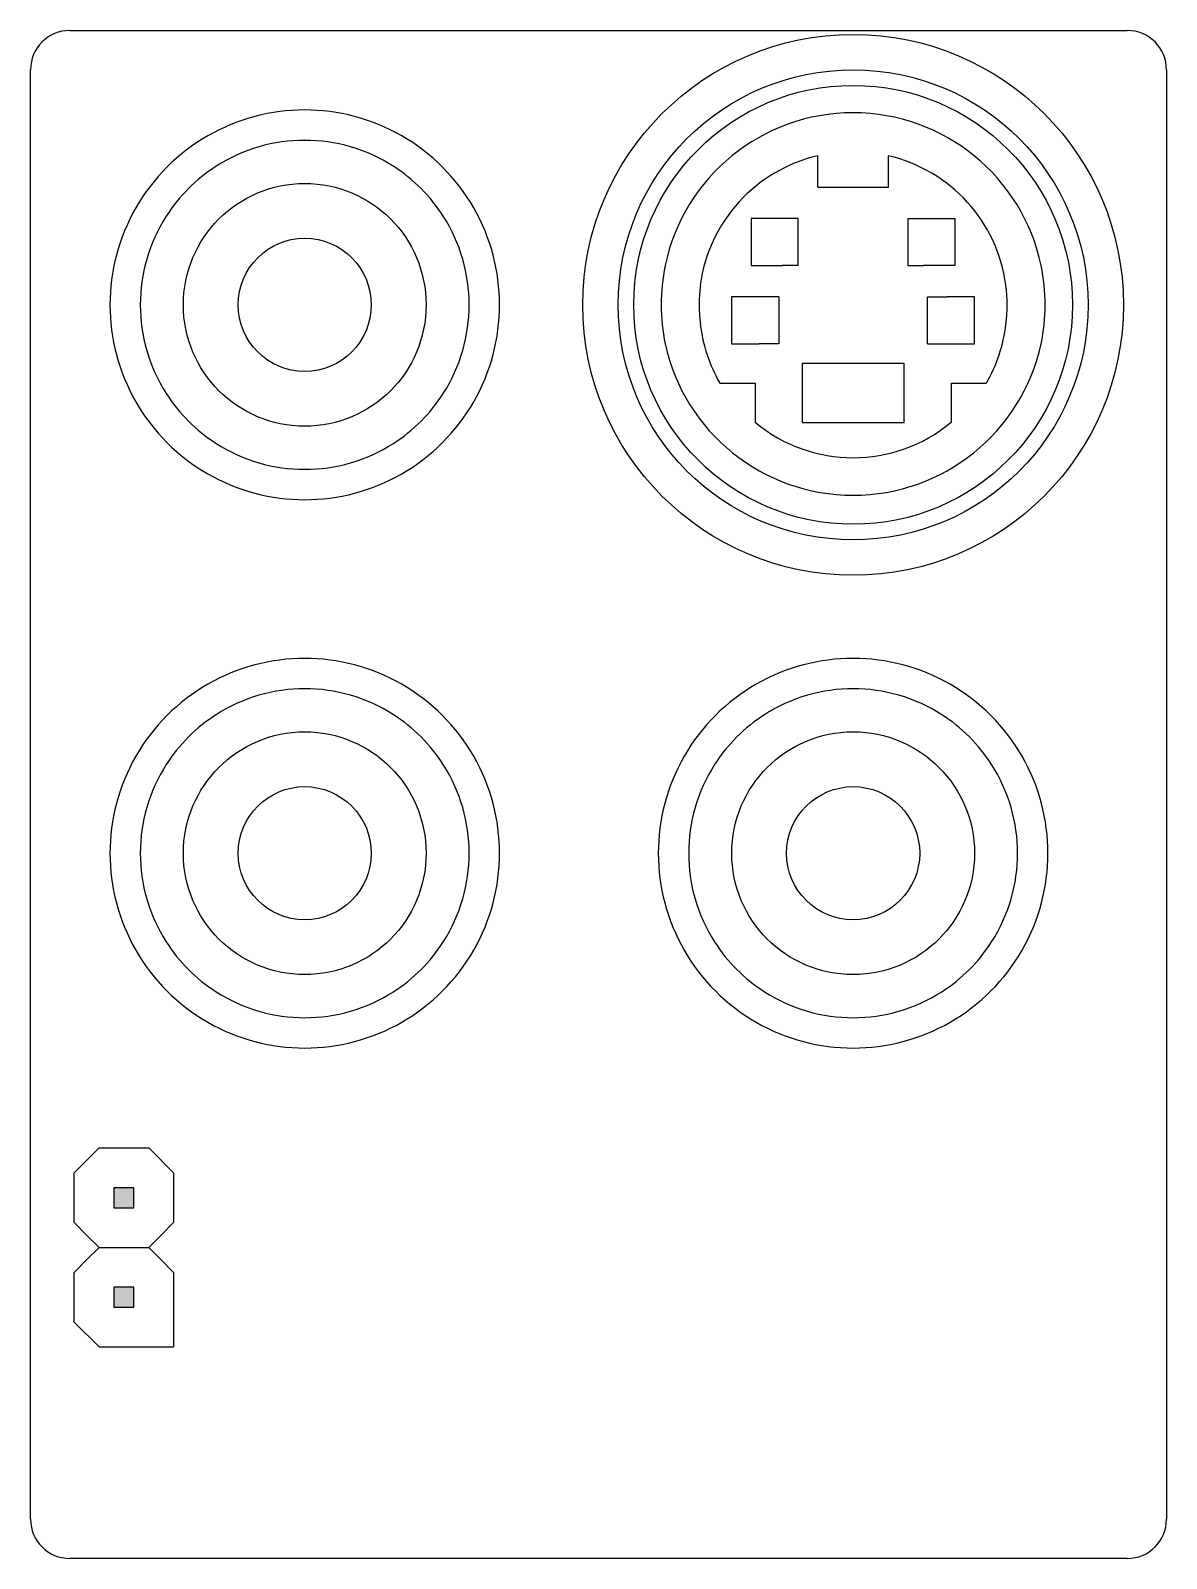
# Model space of a CAD drawing. Extents: x 0 to 1.14, y 0 to 1.54.
import ezdxf

# ---------------------------------------------------------------- set-up
doc = ezdxf.new("R2010")
doc.units = 0

# ---------------------------------------------------------------- blocks, each defined once
blk = doc.blocks.new('RECT')
at = {"linetype": 'Continuous'}
blk.add_hatch(color=7, dxfattribs=at).paths.add_polyline_path([(-0.0197, -0.0197), (0.0197, -0.0197), (0.0197, 0.0197), (-0.0197, 0.0197)])
blk.add_lwpolyline([(-0.0197, -0.0197), (0.0197, -0.0197), (0.0197, 0.0197), (-0.0197, 0.0197)], close=True, dxfattribs=at)

msp = doc.modelspace()

# ---------------------------------------------------------------- linework, layer by layer
for p, q in [((0.0394, 1.5354), (1.1024, 1.5354)), ((0, 0.0394), (0, 1.4961)), ((1.1417, 1.4961), (1.1417, 0.0394)), ((0.7913, 1.378), (0.7913, 1.4094)), ((0.8622, 1.378), (0.8622, 1.4094)), ((0.7913, 1.378), (0.8622, 1.378)), ((0.7559, 1.3465), (0.7244, 1.3465)), ((0.7244, 1.3465), (0.7244, 1.2992)), ((0.7717, 1.3465), (0.7559, 1.3465)), ((0.7717, 1.2992), (0.7717, 1.3465)), ((0.8819, 1.3465), (0.8819, 1.2992)), ((0.8819, 1.3465), (0.8976, 1.3465)), ((0.8976, 1.3465), (0.9291, 1.3465)), ((0.9291, 1.3465), (0.9291, 1.2992)), ((0.7244, 1.2992), (0.7559, 1.2992)), ((0.7717, 1.2992), (0.7559, 1.2992)), ((0.8819, 1.2992), (0.8976, 1.2992)), ((0.9291, 1.2992), (0.8976, 1.2992)), ((0.7323, 1.2677), (0.7047, 1.2677)), ((0.7047, 1.2677), (0.7047, 1.2205)), ((0.752, 1.2677), (0.7323, 1.2677)), ((0.752, 1.2677), (0.752, 1.2205)), ((0.9016, 1.2205), (0.9016, 1.2677)), ((0.9016, 1.2677), (0.9213, 1.2677)), ((0.9488, 1.2677), (0.9213, 1.2677)), ((0.9488, 1.2205), (0.9488, 1.2677)), ((0.7047, 1.2205), (0.7323, 1.2205)), ((0.752, 1.2205), (0.7323, 1.2205)), ((0.9016, 1.2205), (0.9213, 1.2205)), ((0.9213, 1.2205), (0.9488, 1.2205)), ((0.878, 1.2008), (0.7756, 1.2008)), ((0.7756, 1.2008), (0.7756, 1.1417)), ((0.878, 1.1417), (0.878, 1.2008)), ((0.6929, 1.1811), (0.7283, 1.1811)), ((0.7283, 1.1811), (0.7283, 1.1417)), ((0.9252, 1.1811), (0.9606, 1.1811)), ((0.9252, 1.1811), (0.9252, 1.1417)), ((0.7756, 1.1417), (0.878, 1.1417)), ((0.0438, 0.3875), (0.0688, 0.4125)), ((0.0688, 0.4125), (0.1188, 0.4125)), ((0.1188, 0.4125), (0.1438, 0.3875)), ((0.0438, 0.3375), (0.0438, 0.3875)), ((0.1438, 0.3875), (0.1438, 0.3375)), ((0.0562, 0.325), (0.0438, 0.3375)), ((0.0688, 0.3125), (0.0562, 0.325)), ((0.1313, 0.325), (0.1188, 0.3125)), ((0.1438, 0.3375), (0.1313, 0.325)), ((0.0562, 0.3), (0.0688, 0.3125)), ((0.0688, 0.3125), (0.1188, 0.3125)), ((0.1188, 0.3125), (0.1313, 0.3)), ((0.0438, 0.2875), (0.0562, 0.3)), ((0.1313, 0.3), (0.1438, 0.2875)), ((0.0438, 0.2375), (0.0438, 0.2875)), ((0.1438, 0.2875), (0.1438, 0.2125)), ((0.0438, 0.2375), (0.0688, 0.2125)), ((0.0688, 0.2125), (0.1188, 0.2125)), ((0.1188, 0.2125), (0.1438, 0.2125)), ((1.1024, 0), (0.0394, 0))]:
    msp.add_line(p, q)
for centre, radius in [((0.8268, 1.2598), 0.2717), ((0.8268, 1.2598), 0.2362), ((0.8268, 1.2598), 0.2205), ((0.2756, 1.2598), 0.122), ((0.2756, 1.2598), 0.0669), ((0.2756, 0.7087), 0.122), ((0.8268, 0.7087), 0.122), ((0.2756, 0.7087), 0.0669), ((0.8268, 0.7087), 0.0669)]:
    msp.add_circle(centre, radius)
for centre, radius, start, end in [((0.0394, 1.4961), 0.0394, 90, 180), ((1.1024, 1.4961), 0.0394, 0, 90), ((0.2756, 1.2598), 0.1958, 60.1541, 119.8459), ((0.8268, 1.2598), 0.193, 11.7683, 168.2317), ((0.2756, 1.2598), 0.1958, 119.8459, 150.1541), ((0.2756, 1.2598), 0.1958, 29.8459, 60.1541), ((0.2756, 1.2598), 0.1653, 57.3808, 122.6192), ((0.2756, 1.2598), 0.1653, 122.6192, 147.3808), ((0.2756, 1.2598), 0.1653, 32.6192, 57.3808), ((0.8261, 1.2592), 0.1543, 103.0415, 172.4112), ((0.8274, 1.2592), 0.1543, 7.5888, 76.9585), ((0.2756, 1.2598), 0.1958, 150.1541, 209.8459), ((0.2756, 1.2598), 0.1958, 330.1541, 29.8459), ((0.2756, 1.2598), 0.1653, 147.3808, 212.6192), ((0.2756, 1.2598), 0.1653, 327.3808, 32.6192), ((0.8268, 1.2598), 0.193, 168.2317, 191.7683), ((0.8268, 1.2598), 0.193, 348.2317, 11.7683), ((0.8268, 1.2598), 0.1548, 172.6942, 187.3058), ((0.8268, 1.2598), 0.1548, 352.6942, 7.3058), ((0.8272, 1.2587), 0.1551, 186.8551, 210.0148), ((0.8264, 1.2587), 0.1551, 329.9852, 353.1449), ((0.8268, 1.2618), 0.1934, 192.3391, 347.6609), ((0.2756, 1.2598), 0.1653, 212.6192, 237.3808), ((0.2756, 1.2598), 0.1653, 302.6192, 327.3808), ((0.2756, 1.2598), 0.1958, 209.8459, 240.1541), ((0.2756, 1.2598), 0.1958, 299.8459, 330.1541), ((0.8268, 1.2598), 0.1537, 230.1944, 309.8056), ((0.2756, 1.2598), 0.1653, 237.3808, 302.6192), ((0.2756, 1.2598), 0.1958, 240.1541, 299.8459), ((0.2756, 0.7087), 0.1958, 60.1541, 119.8459), ((0.8268, 0.7087), 0.1958, 60.1541, 119.8459), ((0.2756, 0.7087), 0.1958, 119.8459, 150.1541), ((0.2756, 0.7087), 0.1958, 29.8459, 60.1541), ((0.8268, 0.7087), 0.1958, 119.8459, 150.1541), ((0.8268, 0.7087), 0.1958, 29.8459, 60.1541), ((0.2756, 0.7087), 0.1653, 57.3808, 122.6192), ((0.8268, 0.7087), 0.1653, 57.3808, 122.6192), ((0.2756, 0.7087), 0.1653, 122.6192, 147.3808), ((0.2756, 0.7087), 0.1653, 32.6192, 57.3808), ((0.8268, 0.7087), 0.1653, 122.6192, 147.3808), ((0.8268, 0.7087), 0.1653, 32.6192, 57.3808), ((0.2756, 0.7087), 0.1958, 150.1541, 209.8459), ((0.2756, 0.7087), 0.1958, 330.1541, 29.8459), ((0.8268, 0.7087), 0.1958, 150.1541, 209.8459), ((0.8268, 0.7087), 0.1958, 330.1541, 29.8459), ((0.2756, 0.7087), 0.1653, 147.3808, 212.6192), ((0.2756, 0.7087), 0.1653, 327.3808, 32.6192), ((0.8268, 0.7087), 0.1653, 147.3808, 212.6192), ((0.8268, 0.7087), 0.1653, 327.3808, 32.6192), ((0.2756, 0.7087), 0.1653, 212.6192, 237.3808), ((0.2756, 0.7087), 0.1653, 302.6192, 327.3808), ((0.8268, 0.7087), 0.1653, 212.6192, 237.3808), ((0.8268, 0.7087), 0.1653, 302.6192, 327.3808), ((0.2756, 0.7087), 0.1958, 209.8459, 240.1541), ((0.2756, 0.7087), 0.1958, 299.8459, 330.1541), ((0.8268, 0.7087), 0.1958, 209.8459, 240.1541), ((0.8268, 0.7087), 0.1958, 299.8459, 330.1541), ((0.2756, 0.7087), 0.1653, 237.3808, 302.6192), ((0.8268, 0.7087), 0.1653, 237.3808, 302.6192), ((0.2756, 0.7087), 0.1958, 240.1541, 299.8459), ((0.8268, 0.7087), 0.1958, 240.1541, 299.8459), ((0.0394, 0.0394), 0.0394, 180, 270), ((1.1024, 0.0394), 0.0394, 270, 0)]:
    msp.add_arc(centre, radius, start, end)

# ---------------------------------------------------------------- block references
at = {"xscale": 0.508, "yscale": 0.508, "rotation": 90}
for p in [(0.0938, 0.3625), (0.0938, 0.2625)]:
    msp.add_blockref('RECT', p, dxfattribs=at)

doc.saveas('drawing.dxf')
